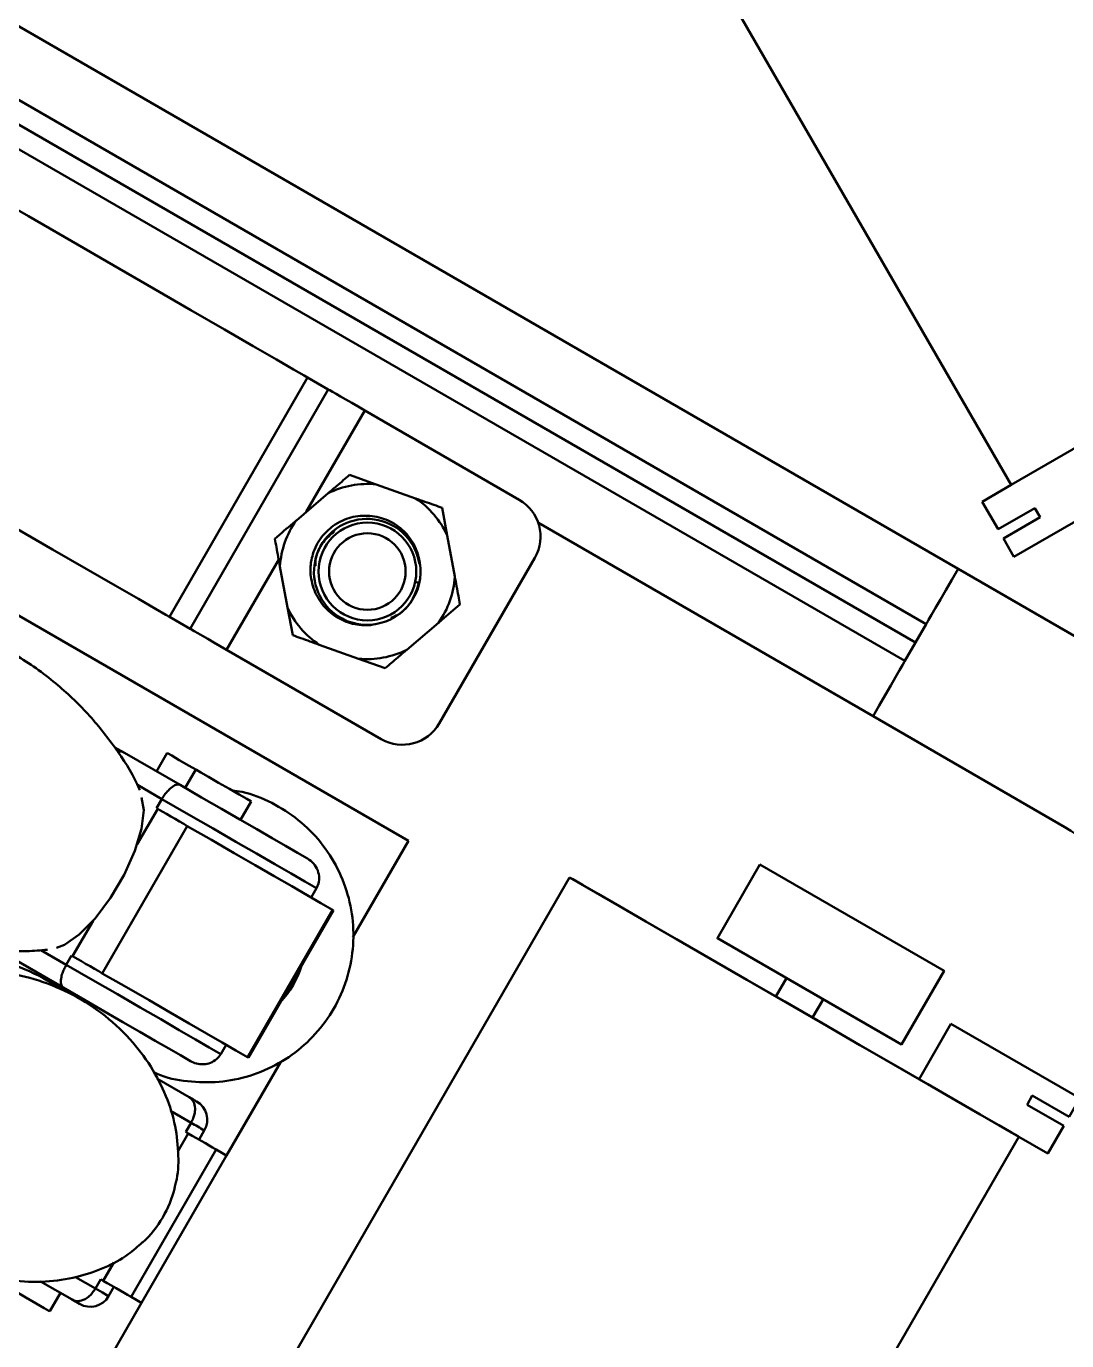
# Model space of a CAD drawing. Header units: millimetres. Extents: x 263 to 2983, y 441 to 2500.
# Drawn here: x 753.8 to 802.7, y 1349.6 to 1411.4 of the extents above; entities that cross this region are included whole.
import ezdxf

# ---------------------------------------------------------------- set-up
doc = ezdxf.new("R2010")
doc.units = ezdxf.units.MM
doc.header["$LTSCALE"] = 0.5
doc.layers.add('BOL', color=7, linetype='Continuous', lineweight=50)

# ---------------------------------------------------------------- blocks, each defined once
blk = doc.blocks.new('*U52')
at = {"layer": 'BOL'}
for p, q in [((-11.999, 6.192), (9.132, -6.008)), ((-1.803, 1.453), (-2.294, 0.589)), ((-0.071, 0.453), (-0.573, -0.405)), ((4.437, -3.297), (5.937, -0.699)), ((5.937, -0.699), (11.999, -4.199)), ((9.767, -4.065), (9.517, -4.498)), ((11.499, -5.065), (9.767, -4.065)), ((11.999, -4.199), (11.499, -5.065)), ((9.517, -4.498), (11.249, -5.498)), ((11.249, -5.498), (10.499, -6.797)), ((10.499, -6.797), (9.132, -6.008))]:
    blk.add_line(p, q, dxfattribs=at)
blk.add_lwpolyline([(-3.047, 6.797), (5.613, 1.797), (3.613, -1.667), (-5.047, 3.333)], close=True, dxfattribs=at)
blk = doc.blocks.new('*U53')
at = {"layer": 'BOL', "color": 0, "linetype": 'ByBlock', "lineweight": -2, "transparency": 16777216, "rotation": 239.9999999999999}
blk.add_blockref('*U52', (599.892, 1758.508), dxfattribs=at)
blk = doc.blocks.new('*U56')
at = {"layer": 'BOL'}
for p, q in [((-11.999, 6.192), (9.132, -6.008)), ((-1.803, 1.453), (-2.294, 0.589)), ((-0.071, 0.453), (-0.573, -0.405)), ((4.437, -3.297), (5.937, -0.699)), ((5.937, -0.699), (11.999, -4.199)), ((9.767, -4.065), (9.517, -4.498)), ((11.499, -5.065), (9.767, -4.065)), ((11.999, -4.199), (11.499, -5.065)), ((9.517, -4.498), (11.249, -5.498)), ((11.249, -5.498), (10.499, -6.797)), ((10.499, -6.797), (9.132, -6.008))]:
    blk.add_line(p, q, dxfattribs=at)
blk.add_lwpolyline([(-3.047, 6.797), (5.613, 1.797), (3.613, -1.667), (-5.047, 3.333)], close=True, dxfattribs=at)
blk = doc.blocks.new('*U57')
at = {"layer": 'BOL', "color": 0, "linetype": 'ByBlock', "lineweight": -2, "transparency": 16777216}
blk.add_blockref('*U56', (686.352, 1910.819), dxfattribs=at)

msp = doc.modelspace()

# ---------------------------------------------------------------- linework, layer by layer
at = {"layer": 'BOL'}
for p, q in [((719.683, 1430.923), (797.625, 1385.923)), ((718.183, 1428.325), (796.125, 1383.325)), ((717.683, 1427.459), (795.625, 1382.459)), ((795.125, 1381.593), (717.183, 1426.593)), ((785.224, 1415.68), (800.124, 1389.873)), ((767.028, 1394.928), (760.528, 1383.67)), ((767.028, 1394.928), (768.002, 1394.366)), ((768.002, 1394.366), (761.502, 1383.108)), ((769.718, 1393.375), (766.962, 1388.601)), ((769.718, 1393.375), (776.987, 1389.178)), ((770.253, 1389.897), (769.003, 1390.341)), ((772.104, 1389.24), (770.253, 1389.897)), ((767.993, 1389.48), (766.498, 1388.206)), ((773.596, 1387.49), (773.355, 1388.795)), ((793.625, 1378.995), (777.883, 1388.084)), ((768.218, 1387.701), (768.071, 1387.548)), ((773.952, 1385.559), (773.596, 1387.49)), ((765.669, 1386.362), (763.218, 1382.117)), ((765.729, 1386.039), (766.085, 1384.108)), ((777.72, 1386.446), (773.22, 1378.652)), ((771.769, 1373.139), (750.118, 1385.639)), ((797.625, 1385.923), (806.654, 1380.71)), ((760.528, 1383.67), (761.502, 1383.108)), ((766.085, 1384.108), (766.326, 1382.802)), ((771.688, 1382.118), (773.183, 1383.392)), ((796.125, 1383.325), (795.625, 1382.459)), ((767.576, 1382.358), (769.427, 1381.701)), ((795.125, 1381.593), (795.625, 1382.459)), ((763.218, 1382.117), (770.487, 1377.92)), ((769.427, 1381.701), (770.678, 1381.257)), ((802.654, 1373.782), (793.625, 1378.995)), ((757.964, 1377.529), (758.422, 1377.265)), ((758.422, 1377.265), (761.027, 1375.761)), ((760.419, 1377.266), (759.919, 1376.4)), ((761.772, 1376.485), (761.272, 1375.619)), ((760.176, 1375.097), (759.025, 1375.762)), ((760.176, 1375.097), (759.926, 1374.664)), ((763.871, 1374.119), (764.371, 1374.985)), ((764.35, 1374.997), (764.371, 1374.985)), ((759.016, 1372.974), (759.976, 1374.635)), ((759.926, 1374.664), (759.976, 1374.635)), ((761.37, 1373.83), (757.37, 1366.902)), ((769.151, 1368.605), (771.769, 1373.139)), ((779.353, 1371.416), (764.453, 1345.608)), ((767.442, 1370.903), (767.192, 1370.47)), ((755.976, 1367.707), (756.935, 1369.369)), ((764.199, 1362.96), (768.199, 1369.888)), ((764.243, 1362.934), (768.243, 1369.863)), ((755.527, 1366.234), (752.922, 1367.738)), ((754.486, 1367.99), (755.676, 1367.303)), ((755.676, 1367.303), (755.926, 1367.736)), ((755.926, 1367.736), (755.976, 1367.707)), ((762.942, 1363.108), (763.192, 1363.541)), ((763.219, 1358.33), (765.763, 1362.737)), ((759.935, 1361.957), (761.452, 1361.082)), ((761.545, 1359.873), (760.573, 1360.434)), ((761.545, 1359.873), (761.295, 1359.44)), ((761.411, 1359.373), (761.295, 1359.44)), ((761.92, 1359.08), (762.169, 1359.513)), ((760.923, 1358.528), (761.411, 1359.373)), ((785.584, 1333.408), (800.484, 1359.216)), ((762.729, 1358.612), (758.729, 1351.684)), ((759.219, 1351.401), (763.219, 1358.33)), ((757.411, 1352.445), (757.91, 1353.309)), ((756.11, 1352.619), (757.045, 1352.079)), ((755.952, 1351.555), (754.46, 1352.416)), ((757.045, 1352.079), (757.295, 1352.512)), ((757.411, 1352.445), (757.295, 1352.512)), ((757.669, 1351.718), (757.919, 1352.151)), ((754.904, 1351.006), (755.404, 1351.872)), ((756.303, 1351.352), (755.952, 1351.555)), ((756.769, 1347.158), (759.219, 1351.401))]:
    msp.add_line(p, q, dxfattribs=at)
at = {"layer": 'BOL', "flags": 128}
for points in [[(742.779, 1408.928), (742.945, 1408.833), (743.436, 1408.549), (744.241, 1408.084), (745.336, 1407.452), (746.692, 1406.669), (748.272, 1405.757), (750.034, 1404.74), (751.927, 1403.646), (753.903, 1402.506), (755.905, 1401.35), (757.88, 1400.21), (759.774, 1399.116), (761.535, 1398.099), (763.115, 1397.187), (764.472, 1396.404), (765.567, 1395.772), (766.371, 1395.307), (766.863, 1395.023), (767.028, 1394.928)], [(736.279, 1397.67), (736.445, 1397.574), (736.936, 1397.29), (737.741, 1396.826), (738.836, 1396.194), (740.192, 1395.411), (741.772, 1394.498), (743.533, 1393.482), (745.427, 1392.388), (747.403, 1391.248), (749.405, 1390.092), (751.38, 1388.951), (753.274, 1387.858), (755.035, 1386.841), (756.615, 1385.929), (757.972, 1385.146), (759.067, 1384.513), (759.871, 1384.049), (760.363, 1383.765), (760.528, 1383.67)], [(769.718, 1393.375), (769.409, 1393.554), (769.11, 1393.726), (768.83, 1393.888), (768.579, 1394.033), (768.364, 1394.157), (768.193, 1394.255), (768.071, 1394.326), (768.002, 1394.366)], [(797.625, 1385.923), (797.332, 1385.416), (797.051, 1384.929), (796.792, 1384.48), (796.564, 1384.086), (796.378, 1383.763), (796.239, 1383.523), (796.154, 1383.375), (796.125, 1383.325)], [(763.218, 1382.117), (762.909, 1382.295), (762.61, 1382.468), (762.33, 1382.629), (762.079, 1382.774), (761.864, 1382.898), (761.693, 1382.997), (761.571, 1383.068), (761.502, 1383.108)], [(793.625, 1378.995), (793.918, 1379.502), (794.199, 1379.989), (794.458, 1380.438), (794.686, 1380.832), (794.872, 1381.155), (795.011, 1381.395), (795.096, 1381.543), (795.125, 1381.593)], [(760.419, 1377.266), (760.443, 1377.252), (760.635, 1377.141), (760.992, 1376.935), (761.46, 1376.666), (761.772, 1376.485)], [(761.772, 1376.485), (761.803, 1376.468), (762.006, 1376.35), (762.371, 1376.139), (762.843, 1375.867), (763.35, 1375.574), (763.814, 1375.306), (764.166, 1375.103), (764.35, 1374.997)], [(761.027, 1375.761), (762.034, 1375.179), (762.974, 1374.637), (763.843, 1374.135), (764.638, 1373.676), (765.357, 1373.261), (765.995, 1372.893), (766.55, 1372.572), (767.021, 1372.3)], [(759.221, 1375.178), (759.323, 1374.583), (759.22, 1373.703), (758.904, 1372.658), (758.402, 1371.54), (757.759, 1370.449), (757.033, 1369.481), (756.287, 1368.723), (755.588, 1368.242), (755.21, 1368.104)], [(767.442, 1370.903), (766.902, 1371.214), (766.249, 1371.591), (765.487, 1372.031), (764.618, 1372.533), (763.647, 1373.093), (762.58, 1373.71), (761.421, 1374.379), (760.176, 1375.097)], [(759.976, 1374.635), (760.075, 1374.578), (760.216, 1374.497), (760.39, 1374.396), (760.587, 1374.282), (760.796, 1374.162), (761.004, 1374.042), (761.2, 1373.929), (761.37, 1373.83)], [(761.37, 1373.83), (762.506, 1373.175), (763.569, 1372.561), (764.555, 1371.992), (765.459, 1371.47), (766.279, 1370.996), (767.011, 1370.574), (767.652, 1370.204), (768.199, 1369.888)], [(800.484, 1359.216), (800.446, 1359.238), (800.143, 1359.412), (799.546, 1359.757), (798.672, 1360.262), (797.546, 1360.912), (796.201, 1361.688), (794.675, 1362.569), (793.012, 1363.529), (791.26, 1364.541), (789.47, 1365.574), (787.692, 1366.601), (785.979, 1367.59), (784.379, 1368.514), (782.938, 1369.346), (781.698, 1370.062), (780.695, 1370.641), (779.956, 1371.067), (779.505, 1371.328), (779.353, 1371.416), (779.353, 1371.416)], [(768.199, 1369.888), (768.24, 1369.864), (768.243, 1369.863)], [(757.37, 1366.902), (757.2, 1367.001), (757.004, 1367.113), (756.796, 1367.234), (756.587, 1367.354), (756.39, 1367.468), (756.216, 1367.569), (756.075, 1367.65), (755.976, 1367.707)], [(755.676, 1367.303), (756.921, 1366.584), (758.08, 1365.915), (759.147, 1365.299), (760.118, 1364.739), (760.987, 1364.237), (761.749, 1363.797), (762.402, 1363.42), (762.942, 1363.108)], [(757.37, 1366.902), (758.506, 1366.246), (759.569, 1365.633), (760.555, 1365.064), (761.459, 1364.541), (762.279, 1364.068), (763.011, 1363.645), (763.652, 1363.276), (764.199, 1362.96)], [(761.521, 1362.774), (761.05, 1363.046), (760.495, 1363.366), (759.857, 1363.735), (759.138, 1364.149), (758.343, 1364.609), (757.474, 1365.11), (756.534, 1365.653), (755.527, 1366.234)], [(764.243, 1362.934), (764.24, 1362.936), (764.199, 1362.96)], [(761.452, 1361.082), (761.645, 1360.97), (761.762, 1360.902), (761.803, 1360.879), (761.803, 1360.879)], [(761.411, 1359.373), (761.6, 1359.264), (761.806, 1359.145), (762.016, 1359.024), (762.218, 1358.907), (762.4, 1358.802), (762.551, 1358.715), (762.663, 1358.65), (762.729, 1358.612)], [(763.219, 1358.33), (763.218, 1358.33), (763.155, 1358.366), (762.992, 1358.46), (762.729, 1358.612)], [(754.904, 1351.006), (754.86, 1351.031), (754.636, 1351.16), (754.255, 1351.38), (753.775, 1351.657), (753.269, 1351.949), (752.815, 1352.212), (752.48, 1352.405), (752.317, 1352.499)], [(757.045, 1352.079), (757.372, 1351.89), (757.58, 1351.77), (757.667, 1351.72), (757.669, 1351.718)], [(758.729, 1351.684), (758.663, 1351.722), (758.551, 1351.787), (758.4, 1351.874), (758.218, 1351.979), (758.016, 1352.096), (757.806, 1352.217), (757.6, 1352.336), (757.411, 1352.445)], [(759.219, 1351.401), (759.218, 1351.402), (759.155, 1351.438), (758.992, 1351.532), (758.729, 1351.684)]]:
    msp.add_lwpolyline(points, dxfattribs=at)
at = {"layer": 'BOL'}
for radius in [2.3, 1.8]:
    msp.add_circle((769.84, 1385.799), radius, dxfattribs=at)
for centre, radius, start, end in [((769.84, 1385.799), 4.119, 84.24467, 116.65517), ((769.84, 1385.799), 4.119, 24.24467, 56.65517), ((775.987, 1387.446), 2, 330, 60), ((769.84, 1385.799), 4.119, 144.24467, 176.65517), ((769.819, 1385.785), 2.492, 8.46936, 285.09322), ((769.84, 1385.799), 2.5, 284.54596, 15.07299), ((769.84, 1385.799), 4.119, 324.24467, 356.65517), ((769.84, 1385.799), 4.119, 204.24467, 236.65517), ((769.84, 1385.799), 4.119, 264.24467, 296.65517), ((771.487, 1379.652), 2, 240, 330), ((800.154, 1369.452), 5, 0, 60), ((762.656, 1368.469), 4.257, 316.65413, 343.34589), ((761.303, 1360.013), 1, 330, 60), ((1034.931, 1832.672), 546.149, 239.96224, 240.03786), ((755.643, 1358.084), 5.287, 313.28887, 346.22154), ((756.803, 1352.218), 1, 240, 330)]:
    msp.add_arc(centre, radius, start, end, dxfattribs=at)
for points, knots in [([(769.003, 1390.341), (768.805, 1390.173), (768.472, 1389.889), (768.131, 1389.598), (767.993, 1389.48)], [0, 0, 0, 0, 0.592745, 1, 1, 1, 1]), ([(773.355, 1388.795), (773.228, 1388.841), (772.817, 1388.987), (772.395, 1389.136), (772.104, 1389.24)], [0, 0, 0, 0, 0.309685, 1, 1, 1, 1]), ([(766.498, 1388.206), (766.448, 1388.163), (766.107, 1387.872), (765.773, 1387.588), (765.488, 1387.344)], [0, 0, 0, 0, 0.145974, 1, 1, 1, 1]), ([(767.179, 1386.183), (767.183, 1386.212), (767.205, 1386.357), (767.314, 1386.791), (767.618, 1387.41), (768.034, 1387.779), (768.223, 1387.948)], [0, 0, 0, 0, 0.041755, 0.209054, 0.639776, 1, 1, 1, 1]), ([(768.223, 1387.948), (768.363, 1388.034), (768.754, 1388.277), (769.505, 1388.465), (770.404, 1388.395), (771.226, 1388.029), (771.863, 1387.414), (772.156, 1386.838), (772.24, 1386.506), (772.254, 1386.449)], [0, 0, 0, 0, 0.097297, 0.273054, 0.448798, 0.624624, 0.796273, 0.965295, 1, 1, 1, 1]), ([(765.488, 1387.344), (765.512, 1387.212), (765.591, 1386.782), (765.673, 1386.343), (765.729, 1386.039)], [0, 0, 0, 0, 0.309684, 1, 1, 1, 1]), ([(767.4, 1386.071), (767.398, 1386.149), (767.391, 1386.544), (767.686, 1387.168), (768.108, 1387.54), (768.293, 1387.704)], [0, 0, 0, 0, 0.121532, 0.614887, 1, 1, 1, 1]), ([(770.468, 1383.379), (770.308, 1383.341), (769.875, 1383.237), (769.135, 1383.299), (768.341, 1383.638), (767.688, 1384.226), (767.263, 1385.005), (767.143, 1385.694), (767.171, 1386.084), (767.179, 1386.183)], [0, 0, 0, 0, 0.096551, 0.261812, 0.426974, 0.597495, 0.769407, 0.941262, 1, 1, 1, 1]), ([(774.193, 1384.253), (774.168, 1384.386), (774.089, 1384.815), (774.008, 1385.255), (773.952, 1385.559)], [0, 0, 0, 0, 0.30968, 1, 1, 1, 1]), ([(772.273, 1385.269), (772.175, 1384.984), (771.978, 1384.405), (771.462, 1383.826), (771.062, 1383.66), (770.949, 1383.614)], [0, 0, 0, 0, 0.410928, 0.833905, 1, 1, 1, 1]), ([(772.088, 1385.309), (772.122, 1385.302), (772.184, 1385.288), (772.246, 1385.275), (772.273, 1385.269)], [0, 0, 0, 0, 0.56003, 1, 1, 1, 1]), ([(759.133, 1375.516), (759.093, 1375.609), (758.793, 1376.307), (757.99, 1377.536), (756.718, 1379.145), (755.147, 1380.629), (753.338, 1381.916), (751.342, 1382.936), (749.303, 1383.634), (747.29, 1384.049), (745.967, 1384.098), (745.328, 1384.122)], [0, 0, 0, 0, 0.018078, 0.136078, 0.256256, 0.377703, 0.512074, 0.64187, 0.766844, 0.887185, 1, 1, 1, 1]), ([(773.183, 1383.392), (773.233, 1383.435), (773.574, 1383.725), (773.908, 1384.01), (774.193, 1384.253)], [0, 0, 0, 0, 0.145986, 1, 1, 1, 1]), ([(766.326, 1382.802), (766.453, 1382.757), (766.864, 1382.611), (767.285, 1382.461), (767.576, 1382.358)], [0, 0, 0, 0, 0.309705, 1, 1, 1, 1]), ([(770.678, 1381.257), (770.875, 1381.425), (771.208, 1381.709), (771.549, 1381.999), (771.688, 1382.118)], [0, 0, 0, 0, 0.592745, 1, 1, 1, 1]), ([(758.076, 1377.338), (758.12, 1377.342), (758.244, 1377.352), (758.355, 1377.303), (758.421, 1377.265), (758.422, 1377.265)], [0, 0, 0, 0, 0.3501924, 0.9834913, 1, 1, 1, 1]), ([(740.459, 1375.665), (740.673, 1375.294), (741.226, 1374.334), (742.39, 1372.933), (743.948, 1371.443), (745.761, 1370.158), (747.755, 1369.139), (749.795, 1368.434), (751.822, 1368.042), (753.497, 1367.904), (754.468, 1367.983), (754.792, 1368.01)], [0, 0, 0, 0, 0.075607, 0.195759, 0.317176, 0.451514, 0.581278, 0.706223, 0.826534, 0.942174, 1, 1, 1, 1]), ([(759.78, 1362.258), (759.891, 1362.206), (760.449, 1361.945), (761.565, 1361.77), (763.048, 1361.763), (764.503, 1362.095), (765.853, 1362.72), (767.038, 1363.618), (768.007, 1364.747), (768.714, 1366.055), (769.128, 1367.485), (769.229, 1368.971), (769.012, 1370.446), (768.487, 1371.844), (767.677, 1373.097), (766.62, 1374.158), (765.359, 1374.947), (764.284, 1375.403), (763.634, 1375.482), (763.476, 1375.501)], [0, 0, 0, 0, 0.015887, 0.080296, 0.144593, 0.20877, 0.272833, 0.336814, 0.400757, 0.464711, 0.528733, 0.592839, 0.657056, 0.721388, 0.785813, 0.850298, 0.914797, 0.979263, 1, 1, 1, 1]), ([(760.176, 1375.097), (760.218, 1375.165), (760.302, 1375.3), (760.456, 1375.489), (760.653, 1375.677), (760.867, 1375.793), (760.98, 1375.788), (761.027, 1375.761), (761.027, 1375.761)], [0, 0, 0, 0, 0.107644, 0.214418, 0.382764, 0.663947, 0.997033, 1, 1, 1, 1]), ([(767.021, 1372.3), (767.124, 1372.227), (767.33, 1372.08), (767.522, 1371.749), (767.59, 1371.39), (767.542, 1371.098), (767.466, 1370.95), (767.442, 1370.903)], [0, 0, 0, 0, 0.2328613, 0.4659696, 0.6906955, 0.9016391, 1, 1, 1, 1]), ([(755.591, 1366.096), (755.052, 1366.418), (753.992, 1367.051), (752.267, 1367.616), (750.805, 1367.898), (749.939, 1367.878), (749.64, 1367.871)], [0, 0, 0, 0, 0.296076, 0.581881, 0.855746, 1, 1, 1, 1]), ([(760.759, 1356.821), (760.785, 1356.902), (760.942, 1357.408), (760.972, 1358.378), (760.837, 1359.747), (760.395, 1361.165), (759.679, 1362.552), (758.662, 1363.888), (757.362, 1365.076), (755.829, 1366.028), (754.204, 1366.662), (752.652, 1366.999), (751.662, 1366.99), (751.225, 1366.986)], [0, 0, 0, 0, 0.015058, 0.094007, 0.18251, 0.277042, 0.375733, 0.477292, 0.59185, 0.704074, 0.812896, 0.917552, 1, 1, 1, 1]), ([(755.527, 1366.234), (755.527, 1366.235), (755.48, 1366.262), (755.419, 1366.356), (755.413, 1366.6), (755.477, 1366.865), (755.563, 1367.093), (755.638, 1367.233), (755.676, 1367.303)], [0, 0, 0, 0, 0.002966, 0.33605, 0.617219, 0.785573, 0.892356, 1, 1, 1, 1]), ([(762.942, 1363.108), (762.878, 1363.021), (762.752, 1362.845), (762.464, 1362.679), (762.136, 1362.608), (761.805, 1362.637), (761.611, 1362.731), (761.521, 1362.774)], [0, 0, 0, 0, 0.198817, 0.397496, 0.600972, 0.815766, 1, 1, 1, 1]), ([(761.545, 1359.873), (761.582, 1359.944), (761.655, 1360.085), (761.723, 1360.324), (761.747, 1360.611), (761.668, 1360.897), (761.538, 1361.032), (761.452, 1361.081), (761.452, 1361.082)], [0, 0, 0, 0, 0.107625, 0.214433, 0.382769, 0.663953, 0.997032, 1, 1, 1, 1]), ([(745.746, 1357.448), (745.831, 1357.271), (746.149, 1356.612), (747.003, 1355.553), (748.284, 1354.352), (749.817, 1353.397), (751.441, 1352.749), (753.083, 1352.41), (754.673, 1352.364), (756.15, 1352.577), (757.456, 1353.022), (758.495, 1353.564), (759.041, 1354.058), (759.259, 1354.256)], [0, 0, 0, 0, 0.0374, 0.139312, 0.254388, 0.367139, 0.476487, 0.58167, 0.682059, 0.776932, 0.865379, 0.946159, 1, 1, 1, 1]), ([(755.952, 1351.555), (755.952, 1351.555), (756.039, 1351.506), (756.22, 1351.46), (756.507, 1351.535), (756.743, 1351.7), (756.916, 1351.878), (757.002, 1352.012), (757.045, 1352.079)], [0, 0, 0, 0, 0.002972, 0.336051, 0.617225, 0.785575, 0.89238, 1, 1, 1, 1])]:
    msp.add_open_spline(points, degree=3, knots=knots, dxfattribs=at)

# ---------------------------------------------------------------- block references
for name, p in [('*U53', (210, -363.731)), ('*U57', (105, -545.596))]:
    msp.add_blockref(name, p, dxfattribs=at)

doc.saveas('drawing.dxf')
